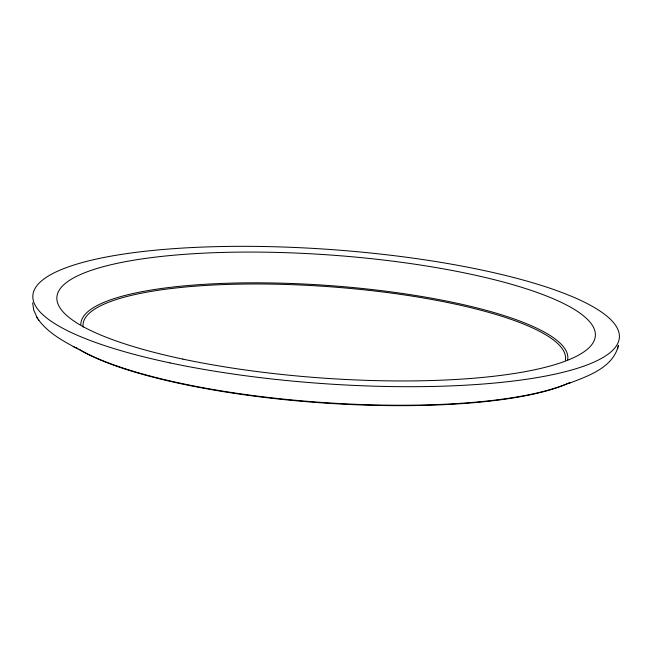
<?xml version="1.0" encoding="UTF-8"?>
<svg xmlns="http://www.w3.org/2000/svg" width="652" height="652" viewBox="0 0 652 652"><rect width="100%" height="100%" fill="white"/><g stroke="black" fill="none" stroke-linecap="round" stroke-linejoin="round"><path stroke-width="0.98" d="M568.772 383.449C587.908 376.049 613.247 367.818 618.438 345.25L618.137 346.481M617.574 348.787L617.884 347.557M38.166 319.293C47.914 332.879 63.138 341.069 77.58 348.771M73.171 346.473L75.51 347.703M32.641 302.789L33.668 309.953L37.245 317.874M36.593 316.88L38.81 320.287M568.291 383.189A268.828 61.386 4.1 0 1 565.903 384.191M565.088 384.525A268.828 61.386 4.1 0 1 319.015 402.219A268.828 61.386 4.1 0 1 79.088 349.293M570.068 382.512A267.923 61.182 4.1 0 1 321.314 402.838A267.923 61.182 4.1 0 1 76.243 347.712M83.146 327.141A241.859 55.233 4.1 0 1 324.875 286.399A241.859 55.233 4.1 0 1 565.398 360.165M80.824 324.411A244.109 55.746 4.1 0 1 329.17 285.552A244.109 55.746 4.1 0 1 567.68 359.7M182.845 359.105A269.944 61.647 4.1 0 0 595.203 337.092A269.944 61.647 4.1 0 0 200.245 253.335A269.944 61.647 4.1 0 0 182.845 359.105M170.074 362.903A294.011 67.14 4.1 0 0 619.196 338.926A294.011 67.14 4.1 0 0 189.023 247.703A294.011 67.14 4.1 0 0 170.074 362.903"/></g></svg>
